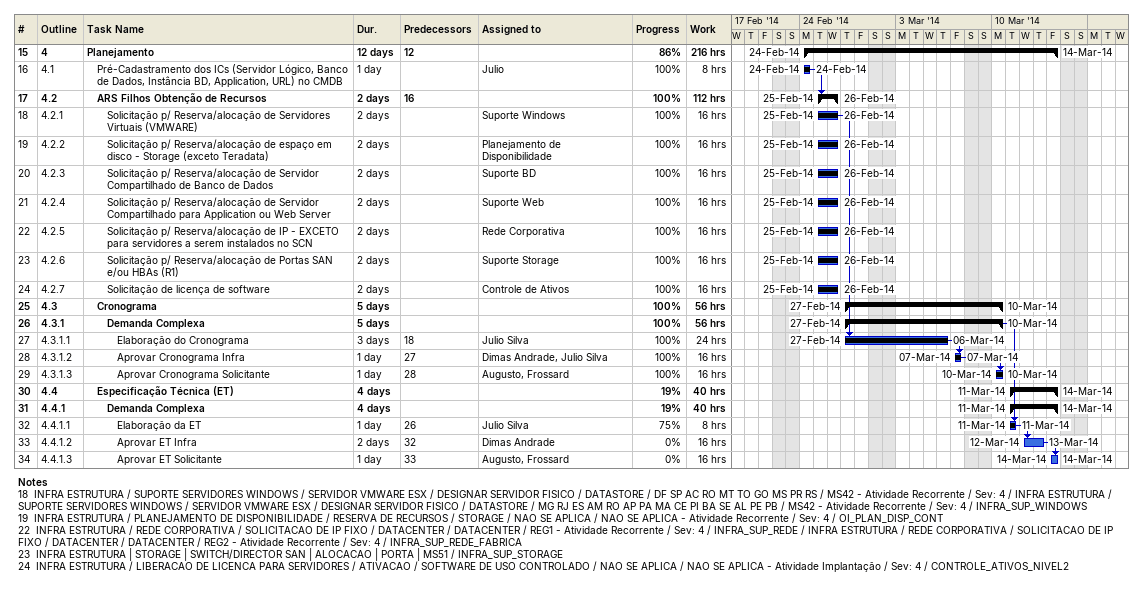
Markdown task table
| ID | WBS | Task | Duration | Start | Finish | Predecessors | Resources | % complete | Work (h) |
|---|---|---|---|---|---|---|---|---|---|
| 15 | 4 | **Planejamento** | 12d | 2014-02-24 | 2014-03-14 | 12 |  | 86 | 216 |
| 16 | 4.1 | Pré-Cadastramento dos ICs (Servidor Lógico, Banco de Dados, Instância BD, Application, URL) no CMDB | 1d | 2014-02-24 | 2014-02-24 |  | Julio | 100 | 8 |
| 17 | 4.2 | **ARS Filhos Obtenção de Recursos** | 2d | 2014-02-25 | 2014-02-26 | 16 |  | 100 | 112 |
| 18 | 4.2.1 | Solicitação p/ Reserva/alocação de Servidores Virtuais (VMWARE) | 2d | 2014-02-25 | 2014-02-26 |  | Suporte Windows | 100 | 16 |
| 19 | 4.2.2 | Solicitação p/ Reserva/alocação de espaço em disco - Storage (exceto Teradata) | 2d | 2014-02-25 | 2014-02-26 |  | Planejamento de Disponibilidade | 100 | 16 |
| 20 | 4.2.3 | Solicitação p/ Reserva/alocação de Servidor Compartilhado de Banco de Dados | 2d | 2014-02-25 | 2014-02-26 |  | Suporte BD | 100 | 16 |
| 21 | 4.2.4 | Solicitação p/ Reserva/alocação de Servidor Compartilhado para Application ou Web Server | 2d | 2014-02-25 | 2014-02-26 |  | Suporte Web | 100 | 16 |
| 22 | 4.2.5 | Solicitação p/ Reserva/alocação de IP - EXCETO para servidores a serem instalados no SCN | 2d | 2014-02-25 | 2014-02-26 |  | Rede Corporativa | 100 | 16 |
| 23 | 4.2.6 | Solicitação p/ Reserva/alocação de Portas SAN e/ou HBAs (R1) | 2d | 2014-02-25 | 2014-02-26 |  | Suporte Storage | 100 | 16 |
| 24 | 4.2.7 | Solicitação de licença de software | 2d | 2014-02-25 | 2014-02-26 |  | Controle de Ativos | 100 | 16 |
| 25 | 4.3 | **Cronograma** | 5d | 2014-02-27 | 2014-03-10 |  |  | 100 | 56 |
| 26 | 4.3.1 | **Demanda Complexa** | 5d | 2014-02-27 | 2014-03-10 |  |  | 100 | 56 |
| 27 | 4.3.1.1 | Elaboração do Cronograma | 3d | 2014-02-27 | 2014-03-06 | 18 | Julio Silva | 100 | 24 |
| 28 | 4.3.1.2 | Aprovar Cronograma Infra | 1d | 2014-03-07 | 2014-03-07 | 27 | Dimas Andrade, Julio Silva | 100 | 16 |
| 29 | 4.3.1.3 | Aprovar Cronograma Solicitante | 1d | 2014-03-10 | 2014-03-10 | 28 | Augusto, Frossard | 100 | 16 |
| 30 | 4.4 | **Especificação Técnica (ET)** | 4d | 2014-03-11 | 2014-03-14 |  |  | 19 | 40 |
| 31 | 4.4.1 | **Demanda Complexa** | 4d | 2014-03-11 | 2014-03-14 |  |  | 19 | 40 |
| 32 | 4.4.1.1 | Elaboração da ET | 1d | 2014-03-11 | 2014-03-11 | 26 | Julio Silva | 75 | 8 |
| 33 | 4.4.1.2 | Aprovar ET Infra | 2d | 2014-03-12 | 2014-03-13 | 32 | Dimas Andrade | 0 | 16 |
| 34 | 4.4.1.3 | Aprovar ET Solicitante | 1d | 2014-03-14 | 2014-03-14 | 33 | Augusto, Frossard | 0 | 16 |

Notes
- 18: INFRA ESTRUTURA / SUPORTE SERVIDORES WINDOWS / SERVIDOR VMWARE ESX / DESIGNAR SERVIDOR FISICO / DATASTORE / DF SP AC RO MT TO GO MS PR RS / MS42 - Atividade Recorrente / Sev: 4 / INFRA ESTRUTURA / SUPORTE SERVIDORES WINDOWS / SERVIDOR VMWARE ESX / DESIGNAR SERVIDOR FISICO / DATASTORE / MG RJ ES AM RO AP PA MA CE PI BA SE AL PE PB / MS42 - Atividade Recorrente / Sev: 4 / INFRA_SUP_WINDOWS
- 19: INFRA ESTRUTURA / PLANEJAMENTO DE DISPONIBILIDADE / RESERVA DE RECURSOS / STORAGE / NAO SE APLICA / NAO SE APLICA - Atividade Recorrente / Sev: 4 / OI_PLAN_DISP_CONT
- 22: INFRA ESTRUTURA / REDE CORPORATIVA / SOLICITACAO DE IP FIXO / DATACENTER / DATACENTER / REG1 - Atividade Recorrente / Sev: 4 / INFRA_SUP_REDE / INFRA ESTRUTURA / REDE CORPORATIVA / SOLICITACAO DE IP FIXO / DATACENTER / DATACENTER / REG2 - Atividade Recorrente / Sev: 4 / INFRA_SUP_REDE_FABRICA
- 23: INFRA ESTRUTURA | STORAGE | SWITCH/DIRECTOR SAN | ALOCACAO | PORTA | MS51 / INFRA_SUP_STORAGE
- 24: INFRA ESTRUTURA / LIBERACAO DE LICENCA PARA SERVIDORES / ATIVACAO / SOFTWARE DE USO CONTROLADO / NAO SE APLICA / NAO SE APLICA - Atividade Implantação / Sev: 4 / CONTROLE_ATIVOS_NIVEL2
